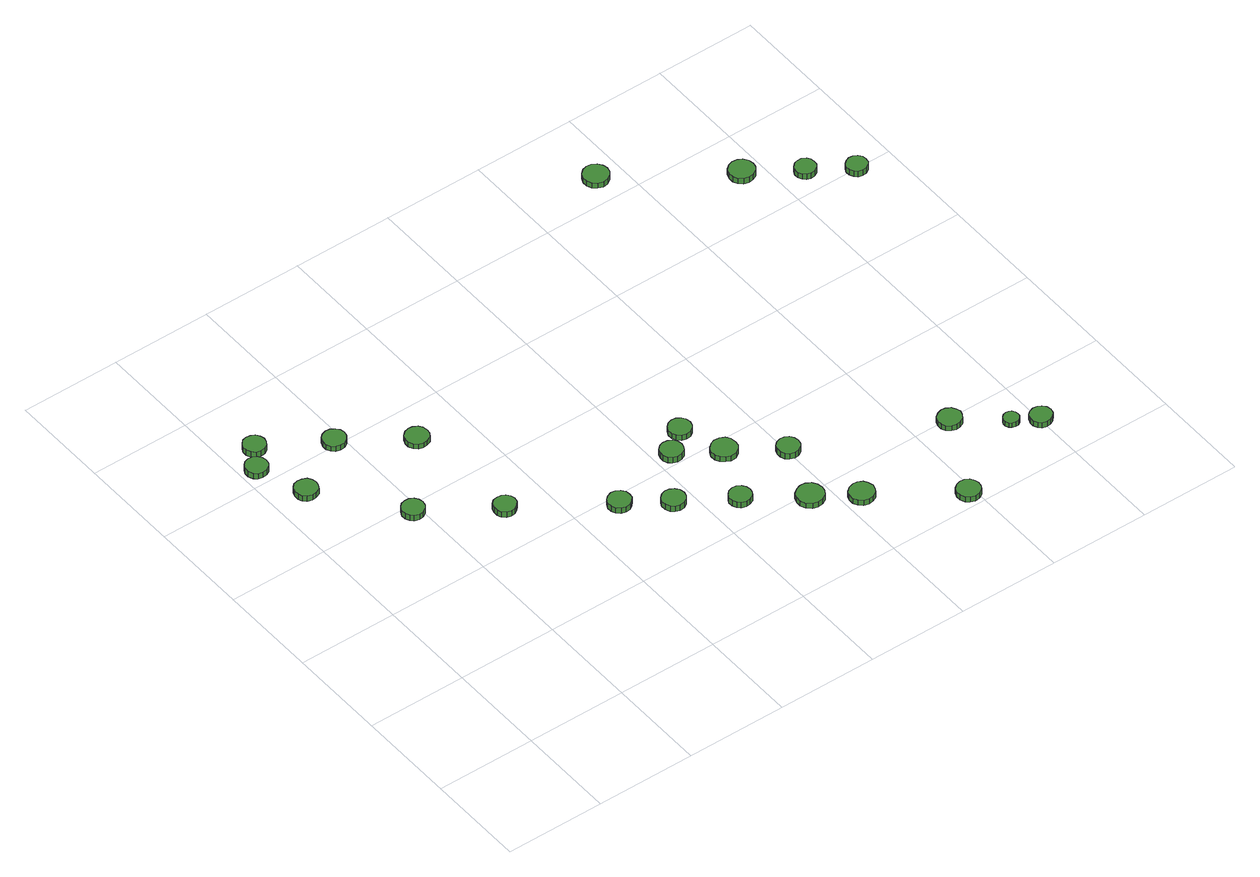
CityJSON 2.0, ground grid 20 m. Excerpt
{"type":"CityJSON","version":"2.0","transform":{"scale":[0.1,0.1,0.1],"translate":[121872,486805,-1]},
"CityObjects":{
"tree1":{"type":"SolitaryVegetationObject","attributes":{"function":"something"},"geometry":[{"type":"MultiSurface","lod":"1","boundaries":[[[0,1,2,3,4,5,6,7,8,9,10,11,12,13,14]],[[15,16,17,18,19,20,21,22,23,24,25,26,27,28,29]],[[0,29,28,1]],[[1,28,27,2]],[[2,27,26,3]],[[3,26,25,4]],[[4,25,24,5]],[[5,24,23,6]],[[6,23,22,7]],[[7,22,21,8]],[[8,21,20,9]],[[9,20,19,10]],[[10,19,18,11]],[[11,18,17,12]],[[12,17,16,13]],[[13,16,15,14]],[[14,15,29,0]]]}]},
"tree2":{"type":"SolitaryVegetationObject","attributes":{"function":"something"},"geometry":[{"type":"MultiSurface","lod":"1","boundaries":[[[30,31,32,33,34,35,36,37,38,39,40,41,42,43,44]],[[45,46,47,48,49,50,51,52,53,54,55,56,57,58,59]],[[30,59,58,31]],[[31,58,57,32]],[[32,57,56,33]],[[33,56,55,34]],[[34,55,54,35]],[[35,54,53,36]],[[36,53,52,37]],[[37,52,51,38]],[[38,51,50,39]],[[39,50,49,40]],[[40,49,48,41]],[[41,48,47,42]],[[42,47,46,43]],[[43,46,45,44]],[[44,45,59,30]]]}]},
"tree3":{"type":"SolitaryVegetationObject","attributes":{"function":"something"},"geometry":[{"type":"MultiSurface","lod":"1","boundaries":[[[60,61,62,63,64,65,66,67,68,69,70,71,72,73,74]],[[75,76,77,78,79,80,81,82,83,84,85,86,87,88,89]],[[60,89,88,61]],[[61,88,87,62]],[[62,87,86,63]],[[63,86,85,64]],[[64,85,84,65]],[[65,84,83,66]],[[66,83,82,67]],[[67,82,81,68]],[[68,81,80,69]],[[69,80,79,70]],[[70,79,78,71]],[[71,78,77,72]],[[72,77,76,73]],[[73,76,75,74]],[[74,75,89,60]]]}]},
"tree4":{"type":"SolitaryVegetationObject","attributes":{"function":"something"},"geometry":[{"type":"MultiSurface","lod":"1","boundaries":[[[90,91,92,93,94,95,96,97,98,99,100,101,102,103,104]],[[105,106,107,108,109,110,111,112,113,114,115,116,117,118,119]],[[90,119,118,91]],[[91,118,117,92]],[[92,117,116,93]],[[93,116,115,94]],[[94,115,114,95]],[[95,114,113,96]],[[96,113,112,97]],[[97,112,111,98]],[[98,111,110,99]],[[99,110,109,100]],[[100,109,108,101]],[[101,108,107,102]],[[102,107,106,103]],[[103,106,105,104]],[[104,105,119,90]]]}]},
"tree5":{"type":"SolitaryVegetationObject","attributes":{"function":"something"},"geometry":[{"type":"MultiSurface","lod":"1","boundaries":[[[120,121,122,123,124,125,126,127,128,129,130,131,132,133,134]],[[135,136,137,138,139,140,141,142,143,144,145,146,147,148,149]],[[120,149,148,121]],[[121,148,147,122]],[[122,147,146,123]],[[123,146,145,124]],[[124,145,144,125]],[[125,144,143,126]],[[126,143,142,127]],[[127,142,141,128]],[[128,141,140,129]],[[129,140,139,130]],[[130,139,138,131]],[[131,138,137,132]],[[132,137,136,133]],[[133,136,135,134]],[[134,135,149,120]]]}]},
"tree6":{"type":"SolitaryVegetationObject","attributes":{"function":"something"},"geometry":[{"type":"MultiSurface","lod":"1","boundaries":[[[150,151,152,153,154,155,156,157,158,159,160,161,162,163,164]],[[165,166,167,168,169,170,171,172,173,174,175,176,177,178,179]],[[150,179,178,151]],[[151,178,177,152]],[[152,177,176,153]],[[153,176,175,154]],[[154,175,174,155]],[[155,174,173,156]],[[156,173,172,157]],[[157,172,171,158]],[[158,171,170,159]],[[159,170,169,160]],[[160,169,168,161]],[[161,168,167,162]],[[162,167,166,163]],[[163,166,165,164]],[[164,165,179,150]]]}]},
"tree7":{"type":"SolitaryVegetationObject","attributes":{"function":"something"},"geometry":[{"type":"MultiSurface","lod":"1","boundaries":[[[180,181,182,183,184,185,186,187,188,189,190,191,192,193,194]],[[195,196,197,198,199,200,201,202,203,204,205,206,207,208,209]],[[180,209,208,181]],[[181,208,207,182]],[[182,207,206,183]],[[183,206,205,184]],[[184,205,204,185]],[[185,204,203,186]],[[186,203,202,187]],[[187,202,201,188]],[[188,201,200,189]],[[189,200,199,190]],[[190,199,198,191]],[[191,198,197,192]],[[192,197,196,193]],[[193,196,195,194]],[[194,195,209,180]]]}]},
"tree8":{"type":"SolitaryVegetationObject","attributes":{"function":"something"},"geometry":[{"type":"MultiSurface","lod":"1","boundaries":[[[210,211,212,213,214,215,216,217,218,219,220,221,222,223,224]],[[225,226,227,228,229,230,231,232,233,234,235,236,237,238,239]],[[210,239,238,211]],[[211,238,237,212]],[[212,237,236,213]],[[213,236,235,214]],[[214,235,234,215]],[[215,234,233,216]],[[216,233,232,217]],[[217,232,231,218]],[[218,231,230,219]],[[219,230,229,220]],[[220,229,228,221]],[[221,228,227,222]],[[222,227,226,223]],[[223,226,225,224]],[[224,225,239,210]]]}]},
"tree9":{"type":"SolitaryVegetationObject","attributes":{"function":"something"},"geometry":[{"type":"MultiSurface","lod":"1","boundaries":[[[240,241,242,243,244,245,246,247,248,249,250,251,252,253,254]],[[255,256,257,258,259,260,261,262,263,264,265,266,267,268,269]],[[240,269,268,241]],[[241,268,267,242]],[[242,267,266,243]],[[243,266,265,244]],[[244,265,264,245]],[[245,264,263,246]],[[246,263,262,247]],[[247,262,261,248]],[[248,261,260,249]],[[249,260,259,250]],[[250,259,258,251]],[[251,258,257,252]],[[252,257,256,253]],[[253,256,255,254]],[[254,255,269,240]]]}]},
"tree10":{"type":"SolitaryVegetationObject","attributes":{"function":"something"},"geometry":[{"type":"MultiSurface","lod":"1","boundaries":[[[270,271,272,273,274,275,276,277,278,279,280,281,282,283,284]],[[285,286,287,288,289,290,291,292,293,294,295,296,297,298,299]],[[270,299,298,271]],[[271,298,297,272]],[[272,297,296,273]],[[273,296,295,274]],[[274,295,294,275]],[[275,294,293,276]],[[276,293,292,277]],[[277,292,291,278]],[[278,291,290,279]],[[279,290,289,280]],[[280,289,288,281]],[[281,288,287,282]],[[282,287,286,283]],[[283,286,285,284]],[[284,285,299,270]]]}]},
"tree11":{"type":"SolitaryVegetationObject","attributes":{"function":"something"},"geometry":[{"type":"MultiSurface","lod":"1","boundaries":[[[300,301,302,303,304,305,306,307,308,309,310,311,312,313,314]],[[315,316,317,318,319,320,321,322,323,324,325,326,327,328,329]],[[300,329,328,301]],[[301,328,327,302]],[[302,327,326,303]],[[303,326,325,304]],[[304,325,324,305]],[[305,324,323,306]],[[306,323,322,307]],[[307,322,321,308]],[[308,321,320,309]],[[309,320,319,310]],[[310,319,318,311]],[[311,318,317,312]],[[312,317,316,313]],[[313,316,315,314]],[[314,315,329,300]]]}]},
"tree12":{"type":"SolitaryVegetationObject","attributes":{"function":"something"},"geometry":[{"type":"MultiSurface","lod":"1","boundaries":[[[330,331,332,333,334,335,336,337,338,339,340,341,342,343,344]],[[345,346,347,348,349,350,351,352,353,354,355,356,357,358,359]],[[330,359,358,331]],[[331,358,357,332]],[[332,357,356,333]],[[333,356,355,334]],[[334,355,354,335]],[[335,354,353,336]],[[336,353,352,337]],[[337,352,351,338]],[[338,351,350,339]],[[339,350,349,340]],[[340,349,348,341]],[[341,348,347,342]],[[342,347,346,343]],[[343,346,345,344]],[[344,345,359,330]]]}]},
"tree13":{"type":"SolitaryVegetationObject","attributes":{"function":"something"},"geometry":[{"type":"MultiSurface","lod":"1","boundaries":[[[360,361,362,363,364,365,366,367,368,369,370,371,372,373,374]],[[375,376,377,378,379,380,381,382,383,384,385,386,387,388,389]],[[360,389,388,361]],[[361,388,387,362]],[[362,387,386,363]],[[363,386,385,364]],[[364,385,384,365]],[[365,384,383,366]],[[366,383,382,367]],[[367,382,381,368]],[[368,381,380,369]],[[369,380,379,370]],[[370,379,378,371]],[[371,378,377,372]],[[372,377,376,373]],[[373,376,375,374]],[[374,375,389,360]]]}]},
"tree14":{"type":"SolitaryVegetationObject","attributes":{"function":"something"},"geometry":[{"type":"MultiSurface","lod":"1","boundaries":[[[390,391,392,393,394,395,396,397,398,399,400,401,402,403,404]],[[405,406,407,408,409,410,411,412,413,414,415,416,417,418,419]],[[390,419,418,391]],[[391,418,417,392]],[[392,417,416,393]],[[393,416,415,394]],[[394,415,414,395]],[[395,414,413,396]],[[396,413,412,397]],[[397,412,411,398]],[[398,411,410,399]],[[399,410,409,400]],[[400,409,408,401]],[[401,408,407,402]],[[402,407,406,403]],[[403,406,405,404]],[[404,405,419,390]]]}]},
"tree15":{"type":"SolitaryVegetationObject","attributes":{"function":"something"},"geometry":[{"type":"MultiSurface","lod":"1","boundaries":[[[420,421,422,423,424,425,426,427,428,429,430,431,432,433,434]],[[435,436,437,438,439,440,441,442,443,444,445,446,447,448,449]],[[420,449,448,421]],[[421,448,447,422]],[[422,447,446,423]],[[423,446,445,424]],[[424,445,444,425]],[[425,444,443,426]],[[426,443,442,427]],[[427,442,441,428]],[[428,441,440,429]],[[429,440,439,430]],[[430,439,438,431]],[[431,438,437,432]],[[432,437,436,433]],[[433,436,435,434]],[[434,435,449,420]]]}]},
"tree16":{"type":"SolitaryVegetationObject","attributes":{"function":"something"},"geometry":[{"type":"MultiSurface","lod":"1","boundaries":[[[450,451,452,453,454,455,456,457,458,459,460,461,462,463,464]],[[465,466,467,468,469,470,471,472,473,474,475,476,477,478,479]],[[450,479,478,451]],[[451,478,477,452]],[[452,477,476,453]],[[453,476,475,454]],[[454,475,474,455]],[[455,474,473,456]],[[456,473,472,457]],[[457,472,471,458]],[[458,471,470,459]],[[459,470,469,460]],[[460,469,468,461]],[[461,468,467,462]],[[462,467,466,463]],[[463,466,465,464]],[[464,465,479,450]]]}]},
"tree17":{"type":"SolitaryVegetationObject","attributes":{"function":"something"},"geometry":[{"type":"MultiSurface","lod":"1","boundaries":[[[480,481,482,483,484,485,486,487,488,489,490,491,492,493,494]],[[495,496,497,498,499,500,501,502,503,504,505,506,507,508,509]],[[480,509,508,481]],[[481,508,507,482]],[[482,507,506,483]],[[483,506,505,484]],[[484,505,504,485]],[[485,504,503,486]],[[486,503,502,487]],[[487,502,501,488]],[[488,501,500,489]],[[489,500,499,490]],[[490,499,498,491]],[[491,498,497,492]],[[492,497,496,493]],[[493,496,495,494]],[[494,495,509,480]]]}]},
"tree18":{"type":"SolitaryVegetationObject","attributes":{"function":"something"},"geometry":[{"type":"MultiSurface","lod":"1","boundaries":[[[510,511,512,513,514,515,516,517,518,519,520,521,522,523,524]],[[525,526,527,528,529,530,531,532,533,534,535,536,537,538,539]],[[510,539,538,511]],[[511,538,537,512]],[[512,537,536,513]],[[513,536,535,514]],[[514,535,534,515]],[[515,534,533,516]],[[516,533,532,517]],[[517,532,531,518]],[[518,531,530,519]],[[519,530,529,520]],[[520,529,528,521]],[[521,528,527,522]],[[522,527,526,523]],[[523,526,525,524]],[[524,525,539,510]]]}]},
"tree19":{"type":"SolitaryVegetationObject","attributes":{"function":"something"},"geometry":[{"type":"MultiSurface","lod":"1","boundaries":[[[540,541,542,543,544,545,546,547,548,549,550,551,552,553,554]],[[555,556,557,558,559,560,561,562,563,564,565,566,567,568,569]],[[540,569,568,541]],[[541,568,567,542]],[[542,567,566,543]],[[543,566,565,544]],[[544,565,564,545]],[[545,564,563,546]],[[546,563,562,547]],[[547,562,561,548]],[[548,561,560,549]],[[549,560,559,550]],[[550,559,558,551]],[[551,558,557,552]],[[552,557,556,553]],[[553,556,555,554]],[[554,555,569,540]]]}]},
"tree20":{"type":"SolitaryVegetationObject","attributes":{"function":"something"},"geometry":[{"type":"MultiSurface","lod":"1","boundaries":[[[570,571,572,573,574,575,576,577,578,579,580,581,582,583,584]],[[585,586,587,588,589,590,591,592,593,594,595,596,597,598,599]],[[570,599,598,571]],[[571,598,597,572]],[[572,597,596,573]],[[573,596,595,574]],[[574,595,594,575]],[[575,594,593,576]],[[576,593,592,577]],[[577,592,591,578]],[[578,591,590,579]],[[579,590,589,580]],[[580,589,588,581]],[[581,588,587,582]],[[582,587,586,583]],[[583,586,585,584]],[[584,585,599,570]]]}]},
"tree21":{"type":"SolitaryVegetationObject","attributes":{"function":"something"},"geometry":[{"type":"MultiSurface","lod":"1","boundaries":[[[600,601,602,603,604,605,606,607,608,609,610,611,612,613,614]],[[615,616,617,618,619,620,621,622,623,624,625,626,627,628,629]],[[600,629,628,601]],[[601,628,627,602]],[[602,627,626,603]],[[603,626,625,604]],[[604,625,624,605]],[[605,624,623,606]],[[606,623,622,607]],[[607,622,621,608]],[[608,621,620,609]],[[609,620,619,610]],[[610,619,618,611]],[[611,618,617,612]],[[612,617,616,613]],[[613,616,615,614]],[[614,615,629,600]]]}]},
"tree22":{"type":"SolitaryVegetationObject","attributes":{"function":"something"},"geometry":[{"type":"MultiSurface","lod":"1","boundaries":[[[630,631,632,633,634,635,636,637,638,639,640,641,642,643,644]],[[645,646,647,648,649,650,651,652,653,654,655,656,657,658,659]],[[630,659,658,631]],[[631,658,657,632]],[[632,657,656,633]],[[633,656,655,634]],[[634,655,654,635]],[[635,654,653,636]],[[636,653,652,637]],[[637,652,651,638]],[[638,651,650,639]],[[639,650,649,640]],[[640,649,648,641]],[[641,648,647,642]],[[642,647,646,643]],[[643,646,645,644]],[[644,645,659,630]]]}]},
"tree23":{"type":"SolitaryVegetationObject","attributes":{"function":"something"},"geometry":[{"type":"MultiSurface","lod":"1","boundaries":[[[660,661,662,663,664,665,666,667,668,669,670,671,672,673,674]],[[675,676,677,678,679,680,681,682,683,684,685,686,687,688,689]],[[660,689,688,661]],[[661,688,687,662]],[[662,687,686,663]],[[663,686,685,664]],[[664,685,684,665]],[[665,684,683,666]],[[666,683,682,667]],[[667,682,681,668]],[[668,681,680,669]],[[669,680,679,670]],[[670,679,678,671]],[[671,678,677,672]],[[672,677,676,673]],[[673,676,675,674]],[[674,675,689,660]]]}]},
"tree24":{"type":"SolitaryVegetationObject","attributes":{"function":"something"},"geometry":[{"type":"MultiSurface","lod":"1","boundaries":[[[690,691,692,693,694,695,696,697,698,699,700,701,702,703,704]],[[705,706,707,708,709,710,711,712,713,714,715,716,717,718,719]],[[690,719,718,691]],[[691,718,717,692]],[[692,717,716,693]],[[693,716,715,694]],[[694,715,714,695]],[[695,714,713,696]],[[696,713,712,697]],[[697,712,711,698]],[[698,711,710,699]],[[699,710,709,700]],[[700,709,708,701]],[[701,708,707,702]],[[702,707,706,703]],[[703,706,705,704]],[[704,705,719,690]]]}]}
},
"vertices":[
[52,833,20],[50,842,20],[45,849,20],[37,854,20],[28,855,20],[19,852,20],[13,846,20],[9,838,20],[9,829,20],[13,820,20],[19,814,20],[28,812,20],[37,813,20],[45,817,20],[50,824,20],[50,824,7],[45,817,7],[37,813,7],[28,812,7],[19,814,7],[13,820,7],[9,829,7],[9,838,7],[13,846,7],[19,852,7],[28,855,7],[37,854,7],[45,849,7],[50,842,7],[52,833,7],
[88,736,20],[86,745,20],[81,753,20],[72,757,20],[63,758,20],[54,756,20],[47,749,20],[44,741,20],[44,731,20],[47,723,20],[54,717,20],[63,714,20],[72,715,20],[81,719,20],[86,727,20],[86,727,7],[81,719,7],[72,715,7],[63,714,7],[54,717,7],[47,723,7],[44,731,7],[44,741,7],[47,749,7],[54,756,7],[63,758,7],[72,757,7],[81,753,7],[86,745,7],[88,736,7],
[82,879,20],[80,887,20],[75,895,20],[67,899,20],[58,900,20],[49,898,20],[43,891,20],[39,883,20],[39,874,20],[43,866,20],[49,859,20],[58,857,20],[67,858,20],[75,862,20],[80,870,20],[80,870,7],[75,862,7],[67,858,7],[58,857,7],[49,859,7],[43,866,7],[39,874,7],[39,883,7],[43,891,7],[49,898,7],[58,900,7],[67,899,7],[75,895,7],[80,887,7],[82,879,7],
[207,584,19],[205,593,19],[200,600,19],[192,605,19],[183,605,19],[174,603,19],[168,597,19],[164,588,19],[164,579,19],[168,571,19],[174,565,19],[183,562,19],[192,563,19],[200,568,19],[205,575,19],[205,575,6],[200,568,6],[192,563,6],[183,562,6],[174,565,6],[168,571,6],[164,579,6],[164,588,6],[168,597,6],[174,603,6],[183,605,6],[192,605,6],[200,600,6],[205,593,6],[207,584,6],
[204,807,19],[202,816,19],[196,823,19],[188,828,19],[179,829,19],[170,826,19],[163,820,19],[159,811,19],[159,802,19],[163,793,19],[170,787,19],[179,784,19],[188,785,19],[196,790,19],[202,797,19],[202,797,7],[196,790,7],[188,785,7],[179,784,7],[170,787,7],[163,793,7],[159,802,7],[159,811,7],[163,820,7],[170,826,7],[179,829,7],[188,828,7],[196,823,7],[202,816,7],[204,807,7],
[340,492,20],[338,501,20],[332,508,20],[325,512,20],[316,513,20],[307,511,20],[300,505,20],[297,496,20],[297,487,20],[300,479,20],[307,473,20],[316,470,20],[325,471,20],[332,476,20],[338,483,20],[338,483,7],[332,476,7],[325,471,7],[316,470,7],[307,473,7],[300,479,7],[297,487,7],[297,496,7],[300,505,7],[307,511,7],[316,513,7],[325,512,7],[332,508,7],[338,501,7],[340,492,7],
[323,723,19],[321,733,19],[316,740,19],[307,745,19],[298,746,19],[289,743,19],[282,737,19],[278,728,19],[278,719,19],[282,710,19],[289,703,19],[298,701,19],[307,702,19],[316,706,19],[321,714,19],[321,714,7],[316,706,7],[307,702,7],[298,701,7],[289,703,7],[282,710,7],[278,719,7],[278,728,7],[282,737,7],[289,743,7],[298,746,7],[307,745,7],[316,740,7],[321,733,7],[323,723,7],
[506,378,20],[505,387,20],[499,395,20],[491,400,20],[482,401,20],[473,398,20],[466,392,20],[462,383,20],[462,374,20],[466,365,20],[473,359,20],[482,356,20],[491,357,20],[499,362,20],[505,369,20],[505,369,7],[499,362,7],[491,357,7],[482,356,7],[473,359,7],[466,365,7],[462,374,7],[462,383,7],[466,392,7],[473,398,7],[482,401,7],[491,400,7],[499,395,7],[505,387,7],[506,378,7],
[585,324,20],[583,334,20],[577,341,20],[569,346,20],[560,347,20],[551,344,20],[544,338,20],[540,329,20],[540,320,20],[544,311,20],[551,305,20],[560,302,20],[569,303,20],[577,307,20],[583,315,20],[583,315,7],[577,307,7],[569,303,7],[560,302,7],[551,305,7],[544,311,7],[540,320,7],[540,329,7],[544,338,7],[551,344,7],[560,347,7],[569,346,7],[577,341,7],[583,334,7],[585,324,7],
[682,260,20],[680,269,20],[675,276,20],[667,281,20],[658,282,20],[649,279,20],[643,273,20],[639,265,20],[639,256,20],[643,248,20],[649,242,20],[658,239,20],[667,240,20],[675,244,20],[680,252,20],[680,252,7],[675,244,7],[667,240,7],[658,239,7],[649,242,7],[643,248,7],[639,256,7],[639,265,7],[643,273,7],[649,279,7],[658,282,7],[667,281,7],[675,276,7],[680,269,7],[682,260,7],
[656,424,20],[654,433,20],[649,441,20],[640,445,20],[631,446,20],[622,443,20],[615,437,20],[612,429,20],[612,419,20],[615,411,20],[622,405,20],[631,402,20],[640,403,20],[649,407,20],[654,415,20],[654,415,7],[649,407,7],[640,403,7],[631,402,7],[622,405,7],[615,411,7],[612,419,7],[612,429,7],[615,437,7],[622,443,7],[631,446,7],[640,445,7],[649,441,7],[654,433,7],[656,424,7],
[786,188,19],[784,199,19],[778,208,19],[768,214,19],[757,215,19],[747,211,19],[738,204,19],[734,194,19],[734,183,19],[738,173,19],[747,165,19],[757,162,19],[768,163,19],[778,169,19],[784,178,19],[784,178,7],[778,169,7],[768,163,7],[757,162,7],[747,165,7],[738,173,7],[734,183,7],[734,194,7],[738,204,7],[747,211,7],[757,215,7],[768,214,7],[778,208,7],[784,199,7],[786,188,7],
[702,460,19],[700,470,19],[695,477,19],[687,482,19],[678,483,19],[669,480,19],[662,474,19],[658,465,19],[658,456,19],[662,447,19],[669,441,19],[678,438,19],[687,439,19],[695,444,19],[700,451,19],[700,451,7],[695,444,7],[687,439,7],[678,438,7],[669,441,7],[662,447,7],[658,456,7],[658,465,7],[662,474,7],[669,480,7],[678,483,7],[687,482,7],[695,477,7],[700,470,7],[702,460,7],
[735,372,19],[733,383,19],[727,391,19],[718,396,19],[707,397,19],[698,394,19],[690,387,19],[685,378,19],[685,367,19],[690,358,19],[698,351,19],[707,347,19],[718,348,19],[727,354,19],[733,362,19],[733,362,7],[727,354,7],[718,348,7],[707,347,7],[698,351,7],[690,358,7],[685,367,7],[685,378,7],[690,387,7],[698,394,7],[707,397,7],[718,396,7],[727,391,7],[733,383,7],[735,372,7],
[860,138,19],[857,148,19],[852,156,19],[843,161,19],[833,162,19],[823,159,19],[815,152,19],[811,143,19],[811,133,19],[815,124,19],[823,117,19],[833,114,19],[843,115,19],[852,120,19],[857,128,19],[857,128,7],[852,120,7],[843,115,7],[833,114,7],[823,117,7],[815,124,7],[811,133,7],[811,143,7],[815,152,7],[823,159,7],[833,162,7],[843,161,7],[852,156,7],[857,148,7],[860,138,7],
[824,307,20],[822,316,20],[817,324,20],[809,328,20],[800,329,20],[791,326,20],[784,320,20],[781,312,20],[781,303,20],[784,294,20],[791,288,20],[800,285,20],[809,286,20],[817,291,20],[822,298,20],[822,298,7],[817,291,7],[809,286,7],[800,285,7],[791,288,7],[784,294,7],[781,303,7],[781,312,7],[784,320,7],[791,326,7],[800,329,7],[809,328,7],[817,324,7],[822,316,7],[824,307,7],
[1011,30,19],[1009,39,19],[1004,47,19],[996,52,19],[986,53,19],[977,50,19],[970,44,19],[966,35,19],[966,25,19],[970,16,19],[977,10,19],[986,7,19],[996,8,19],[1004,13,19],[1009,21,19],[1009,21,7],[1004,13,7],[996,8,7],[986,7,7],[977,10,7],[970,16,7],[966,25,7],[966,35,7],[970,44,7],[977,50,7],[986,53,7],[996,52,7],[1004,47,7],[1009,39,7],[1011,30,7],
[1095,193,19],[1092,202,19],[1087,210,19],[1078,215,19],[1069,216,19],[1060,213,19],[1052,207,19],[1048,198,19],[1048,188,19],[1052,179,19],[1060,173,19],[1069,170,19],[1078,171,19],[1087,176,19],[1092,184,19],[1092,184,7],[1087,176,7],[1078,171,7],[1069,170,7],[1060,173,7],[1052,179,7],[1048,188,7],[1048,198,7],[1052,207,7],[1060,213,7],[1069,216,7],[1078,215,7],[1087,210,7],[1092,202,7],[1095,193,7],
[1172,128,18],[1171,134,18],[1167,139,18],[1162,142,18],[1156,143,18],[1150,141,18],[1145,137,18],[1142,131,18],[1142,125,18],[1145,119,18],[1150,115,18],[1156,113,18],[1162,113,18],[1167,117,18],[1171,122,18],[1171,122,7],[1167,117,7],[1162,113,7],[1156,113,7],[1150,115,7],[1145,119,7],[1142,125,7],[1142,131,7],[1145,137,7],[1150,141,7],[1156,143,7],[1162,142,7],[1167,139,7],[1171,134,7],[1172,128,7],
[1224,101,19],[1222,110,19],[1216,117,19],[1209,121,19],[1200,122,19],[1191,119,19],[1185,114,19],[1181,105,19],[1181,96,19],[1185,88,19],[1191,82,19],[1200,80,19],[1209,81,19],[1216,85,19],[1222,92,19],[1222,92,7],[1216,85,7],[1209,81,7],[1200,80,7],[1191,82,7],[1185,88,7],[1181,96,7],[1181,105,7],[1185,114,7],[1191,119,7],[1200,122,7],[1209,121,7],[1216,117,7],[1222,110,7],[1224,101,7],
[966,1045,33],[964,1055,33],[958,1063,33],[949,1069,33],[939,1070,33],[929,1067,33],[921,1060,33],[917,1050,33],[917,1040,33],[921,1031,33],[929,1024,33],[939,1020,33],[949,1022,33],[958,1027,33],[964,1035,33],[964,1035,21],[958,1027,21],[949,1022,21],[939,1020,21],[929,1024,21],[921,1031,21],[917,1040,21],[917,1050,21],[921,1060,21],[929,1067,21],[939,1070,21],[949,1069,21],[958,1063,21],[964,1055,21],[966,1045,21],
[1177,900,32],[1175,910,32],[1169,919,32],[1160,924,32],[1150,925,32],[1140,922,32],[1132,915,32],[1128,905,32],[1128,895,32],[1132,886,32],[1140,879,32],[1150,876,32],[1160,877,32],[1169,882,32],[1175,890,32],[1175,890,19],[1169,882,19],[1160,877,19],[1150,876,19],[1140,879,19],[1132,886,19],[1128,895,19],[1128,905,19],[1132,915,19],[1140,922,19],[1150,925,19],[1160,924,19],[1169,919,19],[1175,910,19],[1177,900,19],
[1265,838,32],[1264,847,32],[1259,853,32],[1251,858,32],[1243,858,32],[1235,856,32],[1229,850,32],[1225,843,32],[1225,834,32],[1229,826,32],[1235,821,32],[1243,818,32],[1251,819,32],[1259,823,32],[1264,830,32],[1264,830,19],[1259,823,19],[1251,819,19],[1243,818,19],[1235,821,19],[1229,826,19],[1225,834,19],[1225,843,19],[1229,850,19],[1235,856,19],[1243,858,19],[1251,858,19],[1259,853,19],[1264,847,19],[1265,838,19],
[1341,789,32],[1340,797,32],[1335,804,32],[1327,808,32],[1319,809,32],[1311,806,32],[1305,801,32],[1301,793,32],[1301,785,32],[1305,777,32],[1311,771,32],[1319,769,32],[1327,770,32],[1335,774,32],[1340,781,32],[1340,781,19],[1335,774,19],[1327,770,19],[1319,769,19],[1311,771,19],[1305,777,19],[1301,785,19],[1301,793,19],[1305,801,19],[1311,806,19],[1319,809,19],[1327,808,19],[1335,804,19],[1340,797,19],[1341,789,19]
]}
